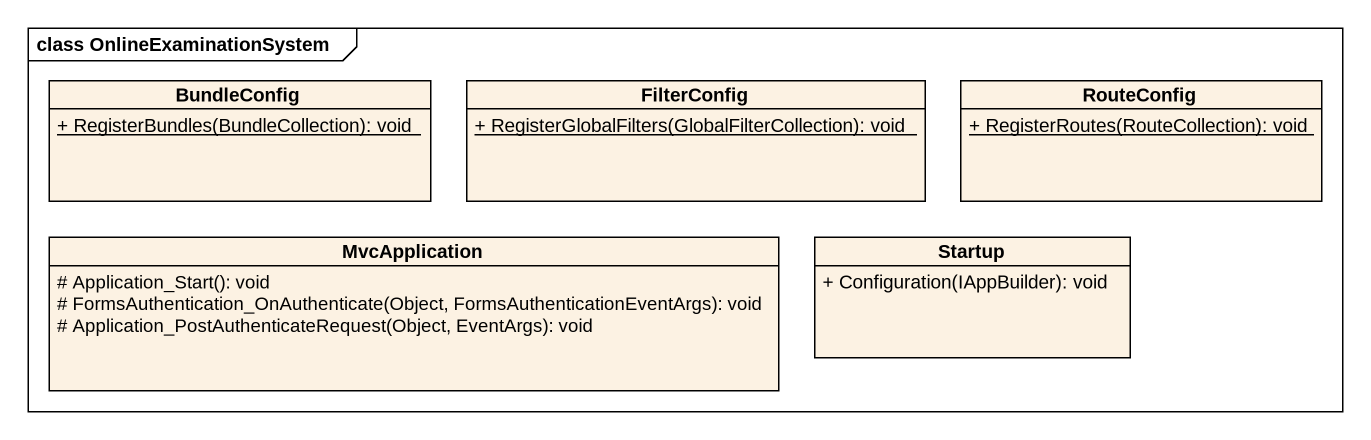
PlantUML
@startuml
mainframe class OnlineExaminationSystem
hide circle
hide empty members
skinparam classAttributeIconSize 0
class BundleConfig {
  {static} + RegisterBundles(BundleCollection): void
}
class FilterConfig {
  {static} + RegisterGlobalFilters(GlobalFilterCollection): void
}
class RouteConfig {
  {static} + RegisterRoutes(RouteCollection): void
}
class MvcApplication {
  # Application_Start(): void
  # FormsAuthentication_OnAuthenticate(Object, FormsAuthenticationEventArgs): void
  # Application_PostAuthenticateRequest(Object, EventArgs): void
}
class Startup {
  + Configuration(IAppBuilder): void
}
@enduml
